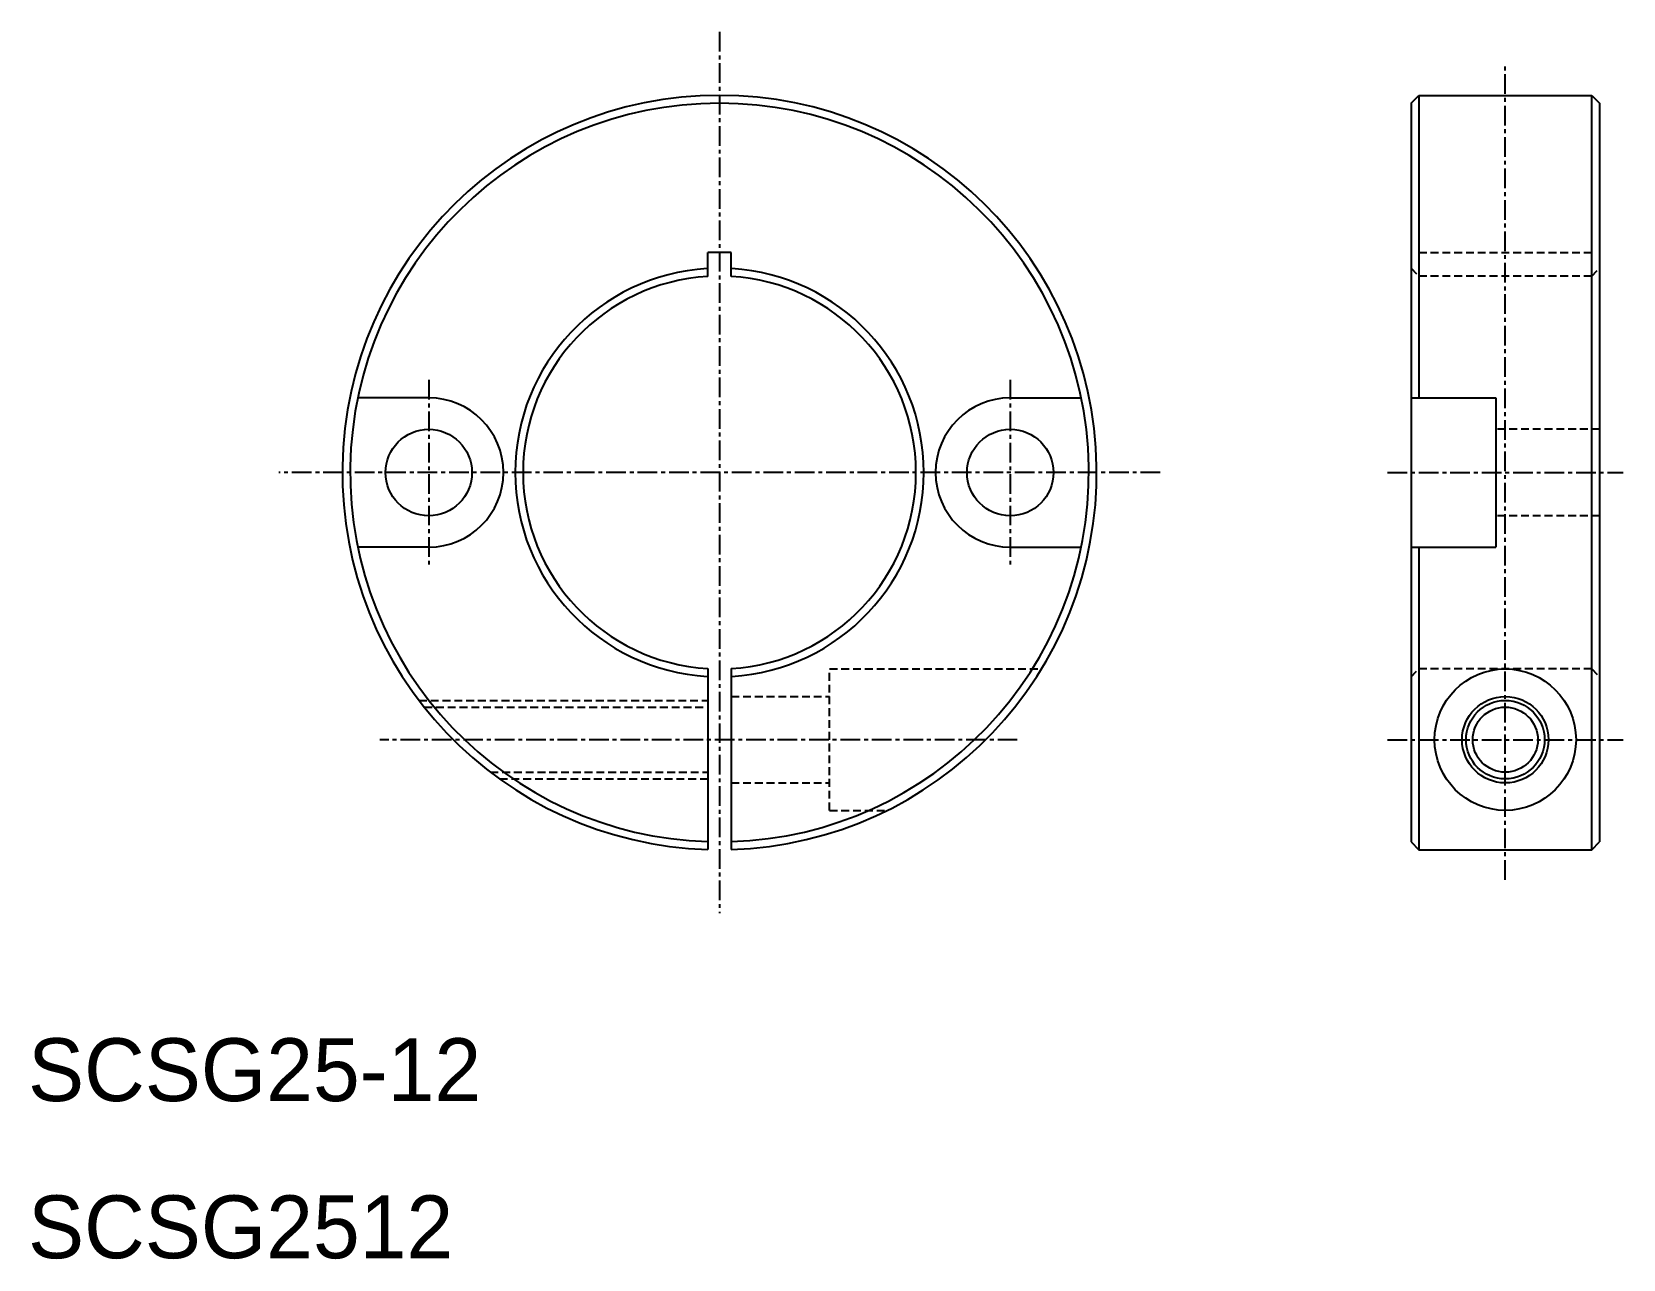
# Model space of a CAD drawing. Extents: x 10 to 111, y 10 to 88.
import ezdxf

# ---------------------------------------------------------------- set-up
doc = ezdxf.new("R2010")
doc.units = 0
doc.linetypes.add('CENTER', pattern=[2, 1.25, -0.25, 0.25, -0.25])
doc.linetypes.add('DASHED', pattern=[0.75, 0.5, -0.25])
doc.layers.get('0').update_dxf_attribs({"linetype": 'CONTINUOUS'})
doc.layers.add('CENTER', color=1, linetype='CENTER')

msp = doc.modelspace()

# ---------------------------------------------------------------- linework, layer by layer
at = {"color": 7, "linetype": 'CONTINUOUS'}
for p, q in [((98, 83.5), (98.5, 84)), ((98, 83.5), (98, 36.5)), ((98.5, 84), (98.5, 64.75)), ((98.5, 84), (109.5, 84)), ((109.5, 36), (109.5, 84)), ((109.5, 84), (110, 83.5)), ((110, 83.5), (110, 36.5)), ((53.25, 72.48), (53.25, 74)), ((54.75, 74), (53.25, 74)), ((54.75, 72.48), (54.75, 74)), ((35.5, 64.75), (30.99, 64.75)), ((72.5, 64.75), (77.01, 64.75)), ((98, 64.75), (103.4, 64.75)), ((103.4, 64.75), (103.4, 55.25)), ((35.5, 55.25), (30.99, 55.25)), ((72.5, 55.25), (77.01, 55.25)), ((98, 55.25), (103.4, 55.25)), ((98.5, 55.25), (98.5, 36)), ((53.25, 47.52), (53.25, 36.01)), ((54.75, 47.52), (54.75, 36.01)), ((98, 36.5), (98.5, 36)), ((109.5, 36), (110, 36.5)), ((98.5, 36), (109.5, 36))]:
    msp.add_line(p, q, dxfattribs=at)
at = {"color": 3, "linetype": 'DASHED'}
for p, q in [((98.5, 74), (109.5, 74)), ((98, 73), (98.5, 72.5)), ((109.5, 72.5), (110, 73)), ((109.5, 72.5), (98.5, 72.5)), ((110, 62.75), (103.4, 62.75)), ((110, 57.25), (103.4, 57.25)), ((61, 47.5), (74.49, 47.5)), ((61, 38.5), (61, 47.5)), ((98, 47), (98.5, 47.5)), ((109.5, 47.5), (98.5, 47.5)), ((109.5, 47.5), (110, 47)), ((54.75, 45.75), (61, 45.75)), ((34.88, 45.5), (53.25, 45.5)), ((35.21, 45.07), (53.25, 45.07)), ((39.42, 40.93), (53.25, 40.93)), ((40.01, 40.5), (53.25, 40.5)), ((54.75, 40.25), (61, 40.25)), ((61, 38.5), (64.67, 38.5))]:
    msp.add_line(p, q, dxfattribs=at)
at = {"color": 7, "linetype": 'CONTINUOUS'}
for centre, radius in [((35.5, 60), 2.75), ((72.5, 60), 2.75), ((104, 43), 4.5), ((104, 43), 2.75), ((104, 43), 2.07)]:
    msp.add_circle(centre, radius, dxfattribs=at)
at = {"color": 3}
msp.add_circle((104, 43), 2.5, dxfattribs=at)
at = {"color": 7, "linetype": 'CONTINUOUS'}
for centre, radius, start, end in [((54, 60), 24, 271.7908, 268.2092), ((54, 60), 23.5, 271.7908, 268.2092), ((54, 60), 13, 93.4398, 266.5602), ((54, 60), 13, 273.4398, 86.5602), ((54, 60), 12.5, 93.4398, 266.5602), ((54, 60), 12.5, 273.4398, 86.5602), ((35.5, 60), 4.75, 270, 90), ((72.5, 60), 4.75, 90, 270)]:
    msp.add_arc(centre, radius, start, end, dxfattribs=at)
at = {"layer": 'CENTER', "color": 1, "linetype": 'CENTER'}
for p, q in [((54, 88.04), (54, 31.96)), ((104, 34.09), (104, 85.99)), ((35.5, 65.89), (35.5, 54.11)), ((72.5, 65.89), (72.5, 54.11)), ((82.04, 60), (25.96, 60)), ((96.5, 60), (111.5, 60)), ((72.95, 43), (32.39, 43)), ((96.5, 43), (111.5, 43))]:
    msp.add_line(p, q, dxfattribs=at)

# ---------------------------------------------------------------- texts
at = {"color": 7, "linetype": 'CONTINUOUS'}
for s, p in [('SCSG25-12', (10, 20)), ('SCSG2512', (10, 10))]:
    msp.add_text(s, height=4, dxfattribs=at).set_placement(p)

doc.saveas('drawing.dxf')
